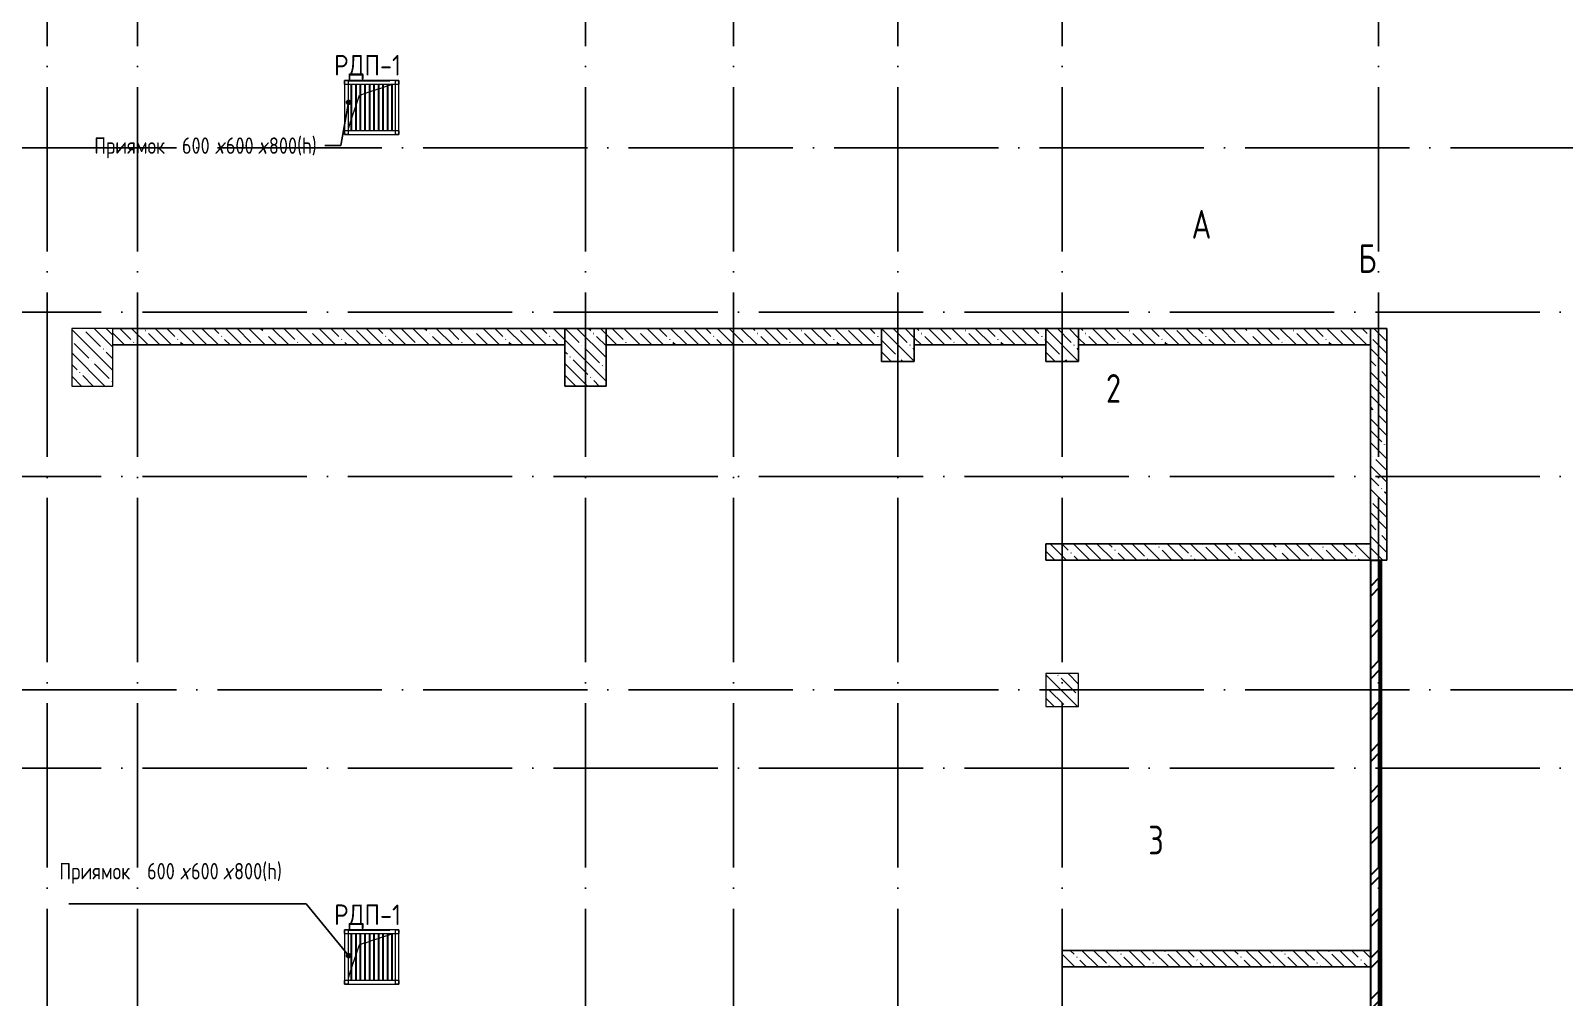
# Model space of a CAD drawing. Header units: millimetres. Extents: x -592259 to 288321, y -552984 to 293768.
# Drawn here: x 134948 to 153607, y 152070 to 163836 of the extents above; entities that cross this region are included whole.
import ezdxf

# ---------------------------------------------------------------- set-up
doc = ezdxf.new("R2010")
doc.units = ezdxf.units.MM
doc.linetypes.add('ADSK_Линия сетки', pattern=[2500, 2000, -250, 0, -250])
for name, color, linetype, lineweight in [('0) Расчет', 250, 'Continuous', 60), ('0.1) Блок', 6, 'Continuous', 30), ('0.2) Кирпич', 30, 'Continuous', 30), ('A-FLOR-1', 250, 'Continuous', 5), ('A-GENM-2', 250, 'Continuous', 5), ('A-GENM-IDEN', 250, 'Continuous', 9), ('A-WALL-1', 250, 'Continuous', 50), ('A-WALL-2', 250, 'Continuous', 5), ('A-WALL-3', 250, 'Continuous', 13), ('G-ANNO-SYMB-3', 250, 'Continuous', 9), ('G-ANNO-TEXT', 250, 'Continuous', 9), ('I-WALL-1', 250, 'Continuous', 5), ('S-COLS-1', 250, 'Continuous', 5), ('S-COLS-2', 250, 'Continuous', 5), ('S-FNDN-1', 250, 'Continuous', 5), ('Оси-1', 250, 'ADSK_Линия сетки', 9)]:
    doc.layers.add(name, color=color, linetype=linetype, lineweight=lineweight)
doc.styles.add('GOST Common_1', font='', dxfattribs={"width": 0.9, "height": 250})
doc.styles.add('GOST Common_2', font='', dxfattribs={"width": 0.8, "height": 350})
doc.styles.add('ISOCPEUR_I_1', font='ГОСТ тип А.ttf', dxfattribs={"height": 2500})
doc.styles.get('GOST Common_1').set_extended_font_data('GOST Common')
doc.styles.get('GOST Common_2').set_extended_font_data('GOST Common')
pattern_1 = [(135, (10997.54, 114885.93), (-142.5612, -142.5612), []), (135, (11140.1, 114885.93), (-142.5612, -142.5612), [252.016, -50.403, 3.353, -47.05])]

# ---------------------------------------------------------------- blocks, each defined once
blk = doc.blocks.new('BSC_Колонна _Прямоугольная - 500x700-31293815-АР1_Кладочный план подвала_ Блок 2_ 3')
at = {"layer": 'S-COLS-2'}
h = blk.add_hatch(dxfattribs=at)
h.set_pattern_fill('FP_6', color=256, style=0, pattern_type=2)
h.set_pattern_definition([(135, (-124700, -44974.97), (-142.56192, -142.56192), []), (135, (-124557.44, -44974.97), (-142.56192, -142.56192), [252.016, -50.403, 3.353, -47.05])])
h.paths.add_polyline_path([(-250, -350), (250, -350), (250, 350), (-250, 350), (-250, -151)])
at = {"layer": 'S-COLS-1'}
for p, q in [((250, 350), (-250, 350)), ((-250, 350), (-250, -350)), ((250, -350), (250, 350)), ((-250, -350), (250, -350))]:
    blk.add_line(p, q, dxfattribs=at)
blk = doc.blocks.new('BSC_Колонна _Прямоугольная - 400x400-V9-АР1_Кладочный план подвала_ Блок 2_ 3')
at = {"layer": 'S-COLS-2'}
h = blk.add_hatch(dxfattribs=at)
h.set_pattern_fill('FP_21', color=256, style=0, pattern_type=2)
h.set_pattern_definition([(135, (-136500, -40924.97), (-142.56192, -142.56192), []), (135, (-136357.44, -40924.97), (-142.56192, -142.56192), [252.016, -50.403, 3.353, -47.05])])
h.paths.add_polyline_path([(-200, -200), (200, -200), (200, 200), (-200, 200)])
at = {"layer": 'S-COLS-1'}
for p, q in [((200, 200), (-200, 200)), ((-200, 200), (-200, -200)), ((200, -200), (200, 200)), ((-200, -200), (200, -200))]:
    blk.add_line(p, q, dxfattribs=at)
blk = doc.blocks.new('230_Приямок стенки вертикально _Фунд_Плита_ - 230_Приямок стенки вертикально _Фунд_Плита_-32143332-АР1_Кладочный план подвала_ Блок 2_ 3')
at = {"layer": 'S-FNDN-1'}
for p, q in [((-77, 174), (-33, 189)), ((-22, 193), (22, 207)), ((33, 211), (77, 226)), ((88, 229), (132, 244)), ((143, 248), (187, 262)), ((198, 266), (242, 281)), ((253, 284), (255, 285)), ((-242, -125), (-199, 4)), ((-186, 41), (-150, 150)), ((-150, 150), (-143, 152)), ((-132, 156), (-88, 171)), ((-285, -255), (-254, -161))]:
    blk.add_line(p, q, dxfattribs=at)
blk = doc.blocks.new('Решетка металлическая РМ-1 _подвал_ - Решетка металлическая РМ-1 _подвал_-33342411-АР1_Кладочный план подвала_ Блок 2_ 3')
at = {"layer": 'A-GENM-2'}
for p, q in [((0, 615), (0, 660)), ((660, 660), (0, 660)), ((0, 660), (45, 660)), ((0, 660), (0, 0)), ((0, 615), (660, 615)), ((45, 0), (45, 660)), ((76.5, 615), (76.5, 45)), ((88.5, 45), (88.5, 615)), ((131.5, 615), (131.5, 45)), ((143.5, 45), (143.5, 615)), ((186.5, 615), (186.5, 45)), ((198.5, 45), (198.5, 615)), ((241.5, 615), (241.5, 45)), ((253.5, 45), (253.5, 615)), ((296.5, 615), (296.5, 45)), ((308.5, 45), (308.5, 615)), ((351.5, 615), (351.5, 45)), ((363.5, 45), (363.5, 615)), ((406.5, 615), (406.5, 45)), ((418.5, 45), (418.5, 615)), ((461.5, 615), (461.5, 45)), ((473.5, 45), (473.5, 615)), ((516.5, 615), (516.5, 45)), ((528.5, 45), (528.5, 615)), ((571.5, 615), (571.5, 45)), ((583.5, 45), (583.5, 615)), ((615, 660), (660, 660)), ((615, 660), (615, 0)), ((660, 660), (660, 615)), ((660, 0), (660, 660)), ((0, 0), (0, 45)), ((660, 45), (0, 45)), ((0, 0), (660, 0)), ((45, 0), (0, 0)), ((660, 0), (615, 0)), ((660, 45), (660, 0))]:
    blk.add_line(p, q, dxfattribs=at)
blk = doc.blocks.new('ADSK_Марка_Перемычка - Экземпляр_ADSK_Позиция-34100395-АР1_Кладочный план подвала_ Блок 2_ 3')
at = {"layer": 'A-GENM-IDEN'}
blk.add_line((-2.5, 0), (2.5, 0), dxfattribs=at)

msp = doc.modelspace()

# ---------------------------------------------------------------- hatches: boundary and pattern name
at = {"layer": '0.2) Кирпич'}
h = msp.add_hatch(dxfattribs=at)
h.set_pattern_fill('FP_2', color=256, style=0, pattern_type=2)
h.set_pattern_definition([(45, (10997.54, 114885.93), (-251.4472, 251.4472), []), (45, (10997.54, 115266.93), (-251.4472, 251.4472), [])])
h.paths.add_polyline_path([(151247.5374, 143010.9262), (151367.5374, 143010.9262), (151367.5374, 157385.9267), (151247.5374, 157385.9267), (151247.5374, 143210.9262)])
at = {"layer": 'G-ANNO-TEXT', "lineweight": -2}
h = msp.add_hatch(color=256, dxfattribs=at)
edge = h.paths.add_edge_path()
edge.add_arc((138814.6053, 162963.3685), 25, 0, 360)
h = msp.add_hatch(color=256, dxfattribs=at)
edge = h.paths.add_edge_path()
edge.add_arc((138814.6053, 152577.303), 25, 0, 360)
at = {"layer": 'I-WALL-1', "lineweight": -2}
h = msp.add_hatch(dxfattribs=at)
h.set_pattern_fill('FP_1', color=256, style=0, pattern_type=2)
h.set_pattern_definition(pattern_1)
h.paths.add_polyline_path([(151247.5374, 160010.8946), (151247.5374, 160210.8946), (147697.5384, 160210.8946), (147697.5384, 160010.8946), (148887.4224, 160010.8946)])
h.paths.add_polyline_path([(147297.5384, 160010.8946), (147297.5384, 160210.8946), (145697.5386, 160210.8946), (145697.5386, 160010.8946)])
h.paths.add_polyline_path([(145297.5386, 160010.8946), (145297.5386, 160210.8946), (141947.5384, 160210.8946), (141947.5384, 160010.8946), (143501.03, 160010.8946)])
h.paths.add_polyline_path([(140807.8338, 160010.8946), (141447.5384, 160010.8946), (141447.5384, 160210.8946), (135947.5374, 160210.894), (135947.5374, 160010.8946), (138114.6377, 160010.8946)])
h = msp.add_hatch(dxfattribs=at)
h.set_pattern_fill('FP_1', color=256, style=0, pattern_type=2)
h.set_pattern_definition(pattern_1)
h.paths.add_polyline_path([(151447.5374, 157390.9267), (151447.5374, 160210.8946), (151247.5374, 160210.8946), (151247.5374, 157390.9267)])
h = msp.add_hatch(dxfattribs=at)
h.set_pattern_fill('FP_1', color=256, style=0, pattern_type=2)
h.set_pattern_definition(pattern_1)
h.paths.add_polyline_path([(151247.5374, 157390.9267), (151247.5374, 157590.9267), (147297.5374, 157590.9267), (147297.5374, 157390.9267), (148887.4224, 157390.9267)])
h = msp.add_hatch(dxfattribs=at)
h.set_pattern_fill('FP_1', color=256, style=0, pattern_type=2)
h.set_pattern_definition(pattern_1)
h.paths.add_polyline_path([(151247.5374, 152441.0771), (151247.5374, 152641.0771), (147497.5374, 152641.0771), (147497.5374, 152441.0771), (148887.4224, 152441.0771)])
at = {"layer": 'S-COLS-2', "lineweight": -2}
h = msp.add_hatch(dxfattribs=at)
h.set_pattern_fill('FP_1', color=256, style=0, pattern_type=2)
h.set_pattern_definition(pattern_1)
h.paths.add_polyline_path([(141447.5384, 159510.894), (141947.5384, 159510.894), (141947.5384, 160210.894), (141447.5384, 160210.894), (141447.5384, 159710.0692)])
h = msp.add_hatch(dxfattribs=at)
h.set_pattern_fill('FP_1', color=256, style=0, pattern_type=2)
h.set_pattern_definition(pattern_1)
h.paths.add_polyline_path([(145297.5386, 159810.8952), (145697.5386, 159810.8952), (145697.5386, 160210.8952), (145297.5386, 160210.8952), (145297.5386, 160010.8946)])
h = msp.add_hatch(dxfattribs=at)
h.set_pattern_fill('FP_1', color=256, style=0, pattern_type=2)
h.set_pattern_definition(pattern_1)
h.paths.add_polyline_path([(147297.5384, 159810.894), (147697.5384, 159810.894), (147697.5384, 160210.894), (147297.5384, 160210.894), (147297.5384, 160010.8946)])

# ---------------------------------------------------------------- linework, layer by layer
at = {"layer": '0) Расчет'}
msp.add_lwpolyline([(151367.5374, 157385.9267), (151367.5374, 143202.7257)], dxfattribs=at)
at = {"layer": '0.1) Блок'}
msp.add_line((151247.5374, 157385.9267), (151247.5374, 152641.0771), dxfattribs=at)
at = {"layer": '0.2) Кирпич'}
for p, q in [((151247.5374, 157385.9267), (151247.5374, 148410.894)), ((151367.5374, 143010.9262), (151367.5374, 157385.9267))]:
    msp.add_line(p, q, dxfattribs=at)
at = {"layer": 'A-FLOR-1', "lineweight": -2}
for p, q in [((151247.5374, 157385.9267), (151247.5374, 157390.9267)), ((151367.5374, 157390.9267), (151367.5374, 157385.9267))]:
    msp.add_line(p, q, dxfattribs=at)
at = {"layer": 'A-WALL-1', "lineweight": -2}
for p, q in [((141447.5384, 160210.8946), (135947.5374, 160210.8946)), ((145297.5386, 160210.8946), (141947.5384, 160210.8946)), ((147297.5384, 160210.8946), (145697.5386, 160210.8946)), ((151447.5374, 160210.8946), (147697.5384, 160210.8946)), ((151247.5374, 160210.8946), (151247.5374, 157390.9267)), ((151447.5374, 157390.9267), (151447.5374, 160210.8946)), ((135947.5374, 160010.8946), (141447.5384, 160010.8946)), ((141947.5384, 160010.8946), (145297.5386, 160010.8946)), ((145697.5386, 160010.8946), (147297.5384, 160010.8946)), ((147697.5384, 160010.8946), (151247.5374, 160010.8946)), ((151247.5374, 157590.9267), (147297.5374, 157590.9267)), ((147297.5374, 157590.9267), (147297.5374, 157390.9267)), ((151247.5374, 157390.9267), (151247.5374, 157590.9267)), ((147297.5374, 157390.9267), (151447.5374, 157390.9267)), ((151247.5374, 152641.0771), (147497.5374, 152641.0771)), ((147497.5374, 152641.0771), (147497.5374, 152441.0771)), ((147497.5374, 152441.0771), (151247.5374, 152441.0771))]:
    msp.add_line(p, q, dxfattribs=at)
at = {"layer": 'A-WALL-2', "lineweight": -2}
for p, q in [((141447.5384, 160010.8946), (141447.5384, 160210.8946)), ((141947.5384, 160210.8946), (141947.5384, 160010.8946)), ((145297.5386, 160010.8946), (145297.5386, 160210.8946)), ((145697.5386, 160210.8946), (145697.5386, 160010.8946)), ((147297.5384, 160010.8946), (147297.5384, 160210.8946)), ((147697.5384, 160210.8946), (147697.5384, 160010.8946)), ((151247.5374, 152441.0771), (151247.5374, 152641.0771))]:
    msp.add_line(p, q, dxfattribs=at)
at = {"layer": 'A-WALL-3', "lineweight": -2}
msp.add_line((151367.5374, 157385.9267), (151247.5374, 157385.9267), dxfattribs=at)
at = {"layer": 'G-ANNO-TEXT', "lineweight": -2}
for p, q in [((138814.6053, 162963.3685), (138722.2276, 162436.8674)), ((138530.625, 162436.8674), (138524.7469, 162436.8674)), ((138722.2276, 162436.8674), (138530.625, 162436.8674)), ((138106.5115, 153208.433), (135409.8209, 153208.433)), ((138298.1142, 153208.433), (138106.5115, 153208.433)), ((138814.6053, 152577.303), (138298.1142, 153208.433))]:
    msp.add_line(p, q, dxfattribs=at)
for centre in [(138814.6053, 162963.3685), (138814.6053, 152577.303)]:
    msp.add_circle(centre, 25, dxfattribs=at)
at = {"layer": 'S-COLS-1', "lineweight": -2}
for p, q in [((141947.5384, 160210.894), (141447.5384, 160210.894)), ((141447.5384, 160210.894), (141447.5384, 160010.8946)), ((141947.5384, 160010.8946), (141947.5384, 160210.894)), ((145697.5386, 160210.8952), (145297.5386, 160210.8952)), ((145297.5386, 160210.8952), (145297.5386, 160010.8946)), ((145697.5386, 160010.8946), (145697.5386, 160210.8952)), ((147697.5384, 160210.894), (147297.5384, 160210.894)), ((147297.5384, 160210.894), (147297.5384, 160010.8946)), ((147697.5384, 160010.8946), (147697.5384, 160210.894)), ((141447.5384, 160010.8946), (141447.5384, 159510.894)), ((141947.5384, 159510.894), (141947.5384, 160010.8946)), ((145297.5386, 160010.8946), (145297.5386, 159810.8952)), ((145697.5386, 159810.8952), (145697.5386, 160010.8946)), ((147297.5384, 160010.8946), (147297.5384, 159810.894)), ((147697.5384, 159810.894), (147697.5384, 160010.8946)), ((145297.5386, 159810.8952), (145697.5386, 159810.8952)), ((147297.5384, 159810.894), (147697.5384, 159810.894)), ((141447.5384, 159510.894), (141947.5384, 159510.894))]:
    msp.add_line(p, q, dxfattribs=at)
at = {"layer": 'Оси-1', "lineweight": -2}
for p, q in [((135147.5379, 111147.0862), (135147.5379, 176087.9307)), ((136247.5384, 111147.0862), (136247.5384, 176087.9307)), ((141697.5384, 111147.0862), (141697.5384, 176087.9307)), ((143497.5384, 111147.0862), (143497.5384, 176087.9307)), ((145497.5386, 111147.0856), (145497.5386, 176087.9307)), ((147497.5384, 111147.0862), (147497.5384, 176087.9307)), ((151347.5384, 111147.0862), (151347.5384, 176087.9307)), ((166722.1084, 162410.9858), (110317.5374, 162410.9858)), ((76304.6994, 160410.9262), (166722.1084, 160410.9262)), ((76304.6994, 158410.9262), (167606.3171, 158410.9262)), ((166722.1084, 155811.0461), (110317.5374, 155811.0461)), ((76304.6994, 154860.9262), (166722.1084, 154860.9262))]:
    msp.add_line(p, q, dxfattribs=at)

# ---------------------------------------------------------------- block references
at = {"layer": 'A-GENM-2', "lineweight": -2}
for p in [(138767.5374, 162570.9262), (138767.5374, 152230.9492)]:
    msp.add_blockref('Решетка металлическая РМ-1 _подвал_ - Решетка металлическая РМ-1 _подвал_-33342411-АР1_Кладочный план подвала_ Блок 2_ 3', p, dxfattribs=at)
at = {"layer": 'A-GENM-IDEN', "lineweight": -2, "xscale": 99.99999999999993, "yscale": 99.99999999999993, "zscale": 99.99999999999993}
for p in [(139066.0011, 163226.8013), (139066.0011, 152886.8244)]:
    msp.add_blockref('ADSK_Марка_Перемычка - Экземпляр_ADSK_Позиция-34100395-АР1_Кладочный план подвала_ Блок 2_ 3', p, dxfattribs=at)
at = {"layer": 'S-COLS-1', "lineweight": -2}
for name, p in [('BSC_Колонна _Прямоугольная - 500x700-31293815-АР1_Кладочный план подвала_ Блок 2_ 3', (135697.5374, 159860.894)), ('BSC_Колонна _Прямоугольная - 400x400-V9-АР1_Кладочный план подвала_ Блок 2_ 3', (147497.5384, 155810.894))]:
    msp.add_blockref(name, p, dxfattribs=at)
at = {"layer": 'S-FNDN-1', "lineweight": -2}
for p in [(139097.5374, 162900.9262), (139097.5374, 152560.9492)]:
    msp.add_blockref('230_Приямок стенки вертикально _Фунд_Плита_ - 230_Приямок стенки вертикально _Фунд_Плита_-32143332-АР1_Кладочный план подвала_ Блок 2_ 3', p, dxfattribs=at)

# ---------------------------------------------------------------- texts
at = {"layer": 'A-GENM-IDEN', "lineweight": -2, "char_height": 250, "attachment_point": 1, "style": 'GOST Common_1'}
for s, insert, width in [('РДП', (138638.6703, 163539.9387), 678.227625), ('-1', (139198.264, 163539.9387), 331.898625), ('РДП', (138638.6703, 153199.9617), 678.227625), ('-1', (139198.264, 153199.9617), 331.898625)]:
    msp.add_mtext(s, dxfattribs=dict(at, insert=insert, width=width))
at = {"layer": 'G-ANNO-SYMB-3', "lineweight": -2, "char_height": 350, "attachment_point": 1, "style": 'GOST Common_2'}
for s, insert, width in [('\\fGOST Common|b0|i0|c204|p34|;\\W.8;А', (149071.8659, 161654.6188), 307.848), ('\\fGOST Common|b0|i0|c204|p34|;\\W.8;Б', (151102.2579, 161237.838), 275.7805), ('\\fGOST Common|b0|i0|c204|p34|;\\W.8;2', (148030.7269, 159656.4159), 243.713), ('\\fGOST Common|b0|i0|c204|p34|;\\W.8;3', (148545.2798, 154158.6007), 237.2995)]:
    msp.add_mtext(s, dxfattribs=dict(at, insert=insert, width=width))
at = {"layer": 'G-ANNO-TEXT', "lineweight": -2, "char_height": 200, "attachment_point": 1, "style": 'ISOCPEUR_I_1'}
for s, insert, width in [('Приямок', (135720.825, 162536.8674), 1168.860375), (' 600', (136685.2313, 162536.8674), 613.290937), ('600', (137322.2156, 162536.8674), 476.202375), ('800(h)', (137846.0906, 162536.8674), 822.531375), ('\\fISOCPEUR|b0|i1|c204|p34|;\\W.9;х', (137191.2469, 162536.8674), 158.734125), ('\\fISOCPEUR|b0|i1|c204|p34|;\\W.9;х', (137715.1219, 162536.8674), 158.734125), ('Приямок', (135296.7115, 153705.308), 1168.860375), (' 600', (136261.1178, 153705.308), 613.290937), ('\\fISOCPEUR|b0|i1|c204|p34|;\\W.9;х', (136767.1334, 153705.308), 158.734125), ('600', (136898.1022, 153705.308), 476.202375), ('\\fISOCPEUR|b0|i1|c204|p34|;\\W.9;х', (137291.0084, 153705.308), 158.734125), ('800(h)', (137421.9772, 153705.308), 822.531375)]:
    msp.add_mtext(s, dxfattribs=dict(at, insert=insert, width=width))

doc.saveas('drawing.dxf')
